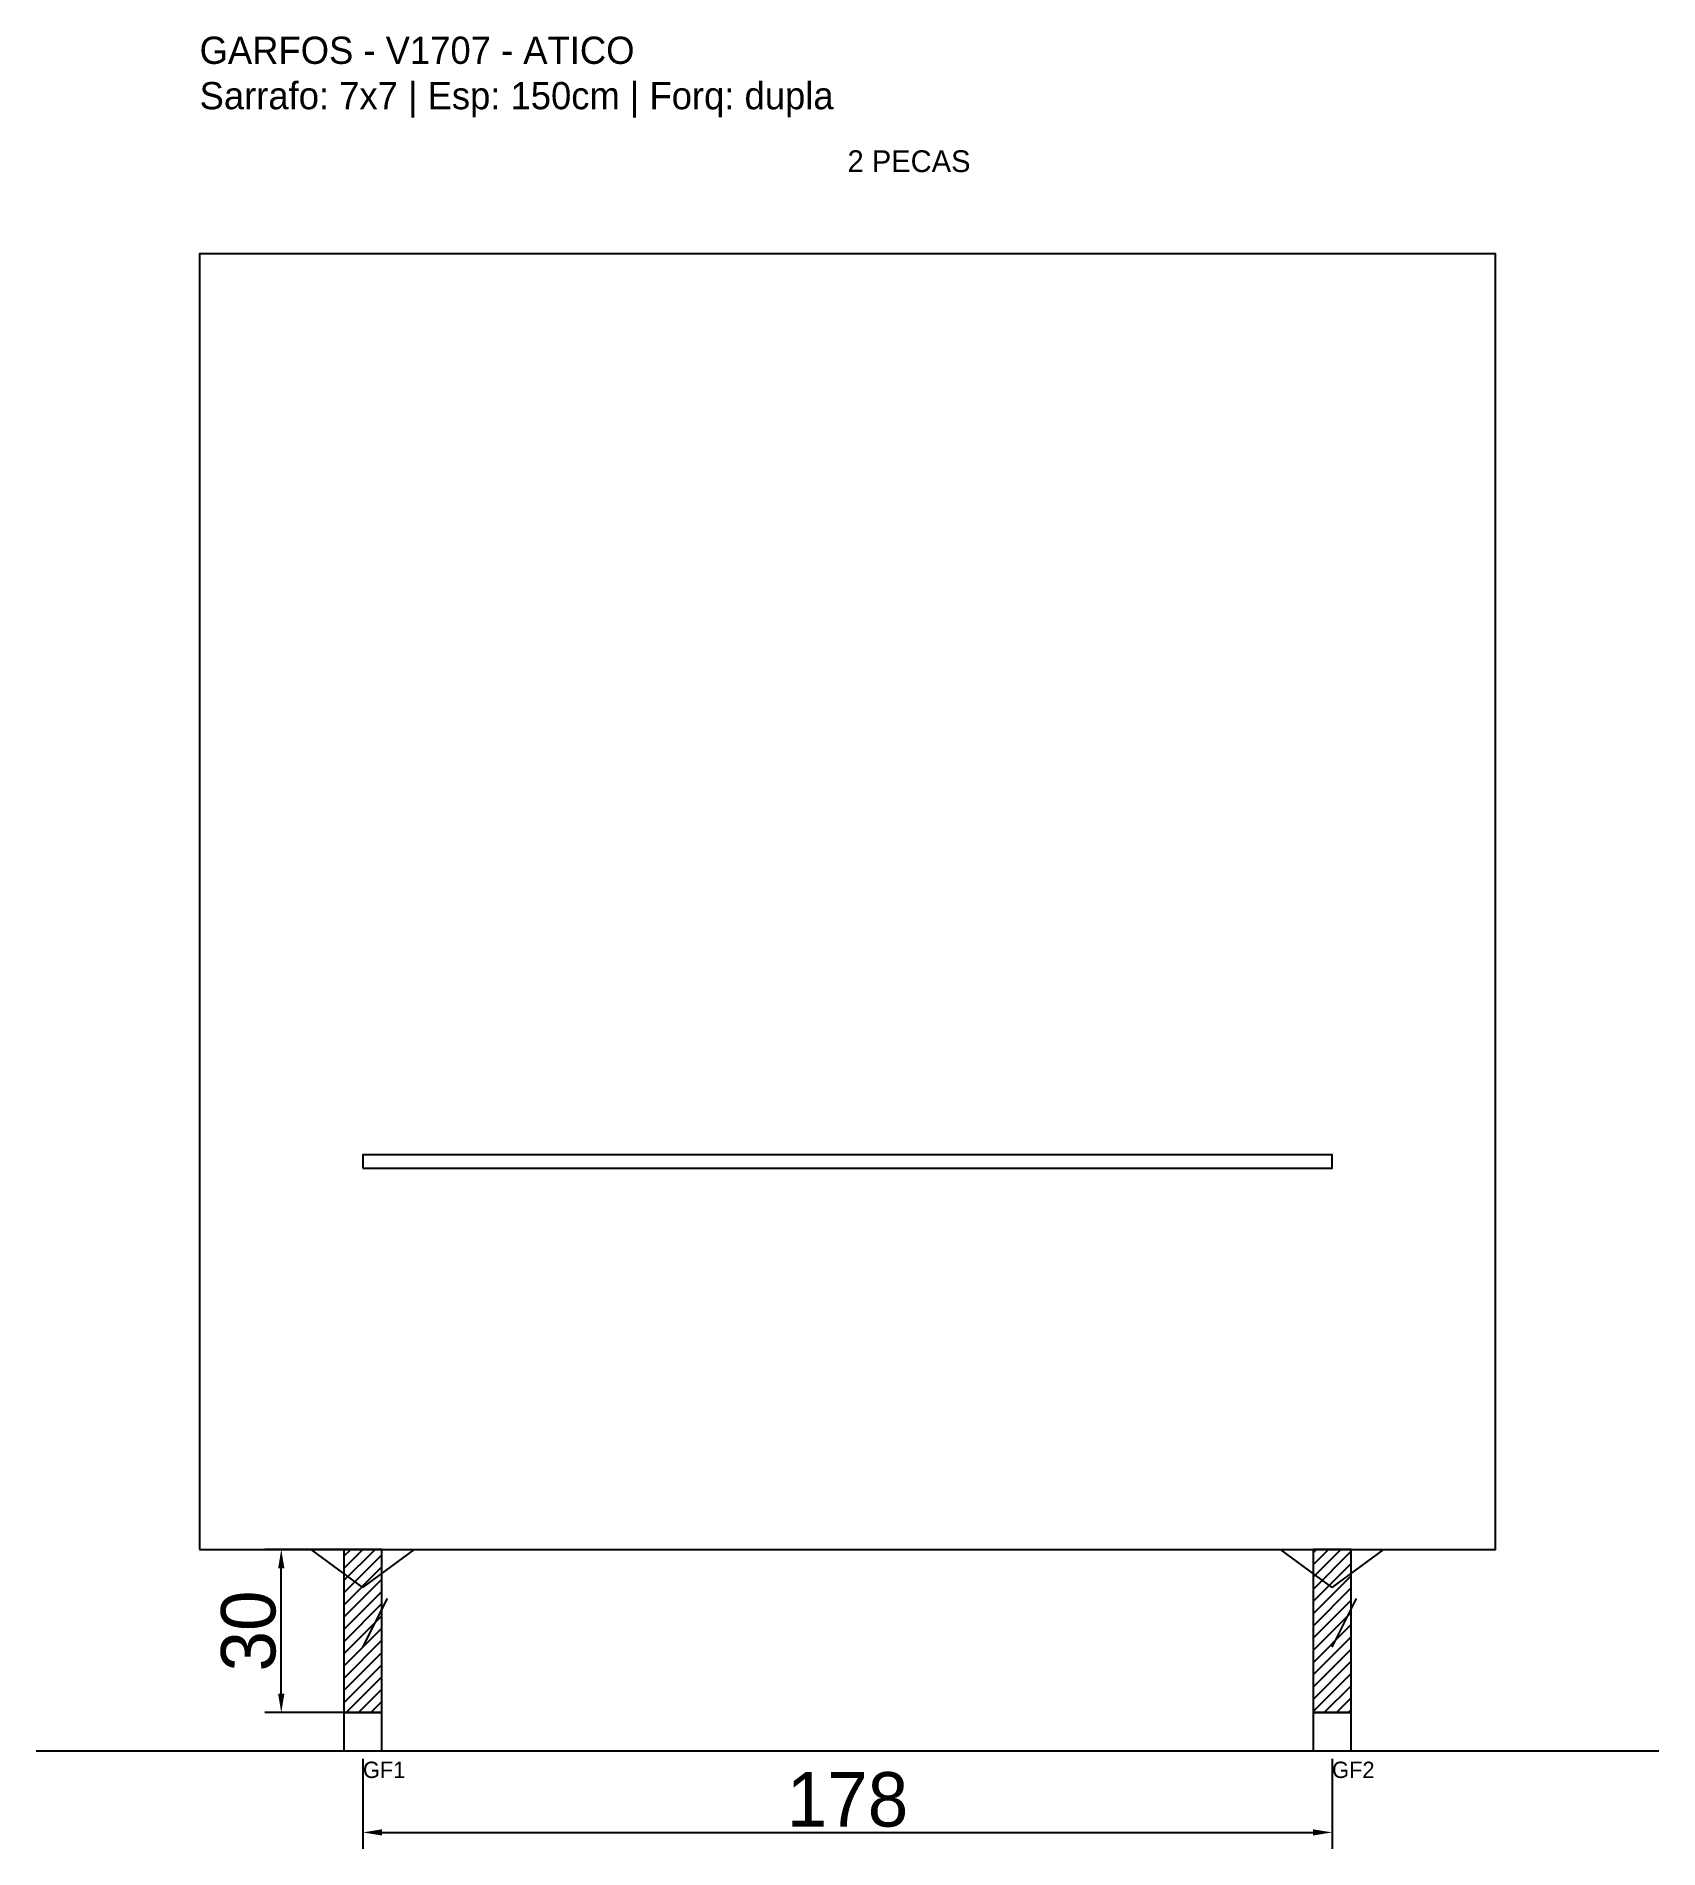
# Model space of a CAD drawing. Header units: metres. Extents: x -30 to 268, y -25 to 308.
import ezdxf

# ---------------------------------------------------------------- set-up
doc = ezdxf.new("R2010")
doc.units = ezdxf.units.M
for name, color, linetype in [('BARRA_ANCORAGEM', 1, 'Continuous'), ('COTA', 241, 'Continuous'), ('GARFOS OK', 3, 'Continuous'), ('NOME DA VIGA', 6, 'Continuous'), ('SARR_7x7', 40, 'Continuous'), ('TIRAS REESCORAMENTO', 252, 'Continuous'), ('VIGAS', 3, 'Continuous')]:
    doc.layers.add(name, color=color, linetype=linetype)
doc.dimstyles.new('EZ DXF', dxfattribs={"dimtxt": 10, "dimasz": 3.5, "dimexe": 3, "dimexo": 1.5, "dimgap": 1, "dimtad": 1, "dimdec": 1, "dimdsep": 46, "dimcen": 2.5, "dimazin": 3, "dimtfac": 1, "dimtmove": 0, "dimatfit": 3})

msp = doc.modelspace()

# ---------------------------------------------------------------- hatches: boundary and pattern name
at = {"layer": 'COTA'}
h = msp.add_hatch(dxfattribs=at)
h.set_pattern_fill('ANSI31', scale=0.5)
h.paths.add_polyline_path([(26.5, 0), (33.5, 0), (33.5, 30), (26.5, 30)])
h = msp.add_hatch(dxfattribs=at)
h.set_pattern_fill('ANSI31', scale=0.5)
h.paths.add_polyline_path([(204.5, 0), (211.5, 0), (211.5, 30), (204.5, 30)])

# ---------------------------------------------------------------- linework, layer by layer
at = {"layer": 'BARRA_ANCORAGEM'}
for p, q in [((30, 12), (34.5, 21)), ((208, 12), (212.5, 21))]:
    msp.add_line(p, q, dxfattribs=at)
at = {"layer": 'GARFOS OK'}
for p, q in [((30, 23), (20.5, 30)), ((20.5, 30), (39.5, 30)), ((30, 23), (39.5, 30)), ((208, 23), (198.5, 30)), ((198.5, 30), (217.5, 30)), ((208, 23), (217.5, 30))]:
    msp.add_line(p, q, dxfattribs=at)
at = {"layer": 'GARFOS OK', "linetype": 'CONTINUOUS'}
msp.add_line((-30, -7), (268, -7), dxfattribs=at)
at = {"layer": 'GARFOS OK'}
for points in [[(26.5, 0), (33.5, 0), (33.5, 30), (26.5, 30), (26.5, 0)], [(204.5, 0), (211.5, 0), (211.5, 30), (204.5, 30), (204.5, 0)]]:
    msp.add_lwpolyline(points, dxfattribs=at)
at = {"layer": 'SARR_7x7'}
for points in [[(26.5, -7), (33.5, -7), (33.5, 0), (26.5, 0), (26.5, -7)], [(204.5, -7), (211.5, -7), (211.5, 0), (204.5, 0), (204.5, -7)]]:
    msp.add_lwpolyline(points, dxfattribs=at)
at = {"layer": 'TIRAS REESCORAMENTO'}
msp.add_lwpolyline([(30, 100), (208, 100), (208, 102.5), (30, 102.5), (30, 100)], dxfattribs=at)
at = {"layer": 'VIGAS'}
msp.add_lwpolyline([(0, 30), (238, 30), (238, 268), (0, 268), (0, 30)], dxfattribs=at)

# ---------------------------------------------------------------- texts
at = {"layer": 'NOME DA VIGA'}
for s, height, p in [('2 PECAS', 4, (119, 283)), ('GF1', 3, (30, -12)), ('GF2', 3, (208, -12))]:
    msp.add_text(s, height=height, dxfattribs=at).set_placement(p)
at = {"layer": 'NOME DA VIGA', "insert": (0, 293), "char_height": 5, "attachment_point": 7}
msp.add_mtext('GARFOS - V1707 - ATICO\\PSarrafo: 7x7 | Esp: 150cm | Forq: dupla', dxfattribs=at)

# ---------------------------------------------------------------- dimensions: what is measured, and where the dimension line sits
at = {"layer": 'COTA'}
msp.add_linear_dim(base=(15, 0), p1=(30, 0), p2=(30, 30), angle=90, dimstyle='EZ DXF', dxfattribs=at).render()
msp.add_linear_dim(base=(30, -22), p1=(30, -7), p2=(208, -7), dimstyle='EZ DXF', dxfattribs=at).render()

doc.saveas('drawing.dxf')
